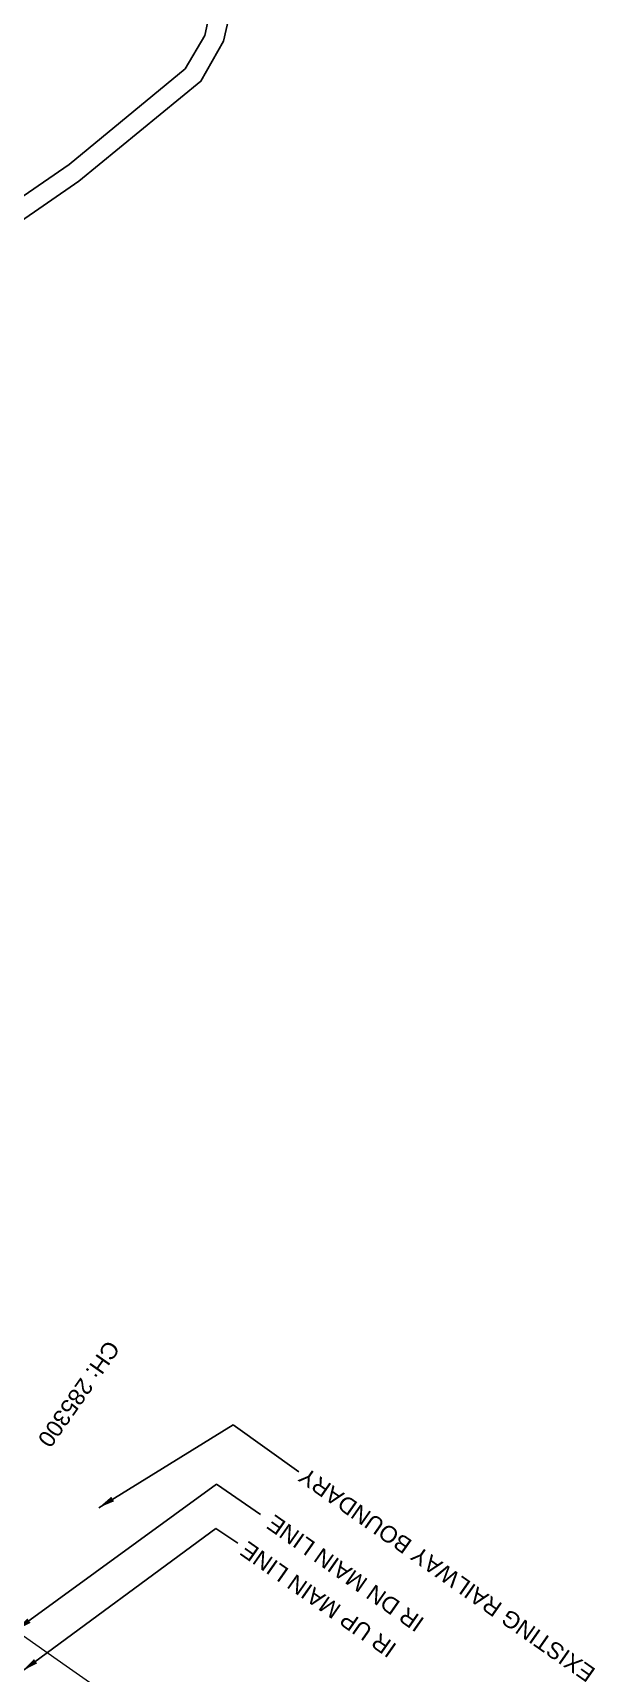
# Model space of a CAD drawing. Header units: metres. Extents: x 644418 to 1306172, y 3366650 to 6747308.
# Drawn here: x 656653.3 to 656738.6, y 3371051.1 to 3371300.1 of the extents above; entities that cross this region are included whole.
import ezdxf
from ezdxf.enums import TextEntityAlignment as Align

# ---------------------------------------------------------------- set-up
doc = ezdxf.new("R2010")
doc.units = ezdxf.units.M
doc.header["$MEASUREMENT"] = 0
doc.linetypes.add('CENTER', pattern=[2, 1.25, -0.25, 0.25, -0.25])
for name, color, linetype, lineweight in [('Existing Chainage', 7, 'Continuous', 0), ('Existing IR Track', 143, 'Continuous', 0), ('Existing Railway Boundary', 7, 'CENTER', 0)]:
    doc.layers.add(name, color=color, linetype=linetype, lineweight=lineweight)
doc.layers.add('SUB_ROAD_EDGE', color=34, linetype='Continuous')
doc.layers.add('TOPO_TEXT', color=251, linetype='Continuous')
doc.styles.get("Standard").update_dxf_attribs({"font": 'arial.ttf'})
doc.styles.add('Style-Arial', font='arial.ttf')
doc.dimstyles.new('ISO-25', dxfattribs={"dimtxt": 2.5, "dimasz": 2.5, "dimexe": 1.25, "dimexo": 0.625, "dimtad": 1, "dimtxsty": 'Standard', "dimcen": 2.5, "dimadec": 0, "dimazin": 0, "dimtfac": 1, "dimtmove": 0, "dimatfit": 3, "dimfxl": 1, "dimarcsym": 0})

msp = doc.modelspace()

# ---------------------------------------------------------------- linework, layer by layer
at = {"layer": 'Existing IR Track', "flags": 128}
msp.add_lwpolyline([(656385.9785, 3371246.0134), (656402.2558, 3371234.1087), (656418.524, 3371222.2105), (656435.4888, 3371209.9214), (656443.4607, 3371204.1477), (656464.8674, 3371188.9025), (656484.7718, 3371174.7324), (656504.7408, 3371160.5167), (656516.8987, 3371151.9176), (656529.0485, 3371143.3242), (656549.0707, 3371129.2166), (656569.3043, 3371114.9602), (656586.5651, 3371102.8128), (656603.3974, 3371090.9669), (656622.7217, 3371077.3387), (656641.7932, 3371063.8889), (656658.3669, 3371052.2687), (656675.3634, 3371040.3522)], dxfattribs=at)
at = {"layer": 'SUB_ROAD_EDGE', "linetype": 'Continuous'}
msp.add_polyline3d([(656585.197, 3371229.126, 268.033), (656615.405, 3371251.44, 268.124), (656630.214, 3371260.404, 268.128), (656658.834, 3371280.086, 268.151), (656676.415, 3371294.604, 268.135), (656679.438, 3371299.637, 268.214), (656680.514, 3371304.833, 268.287), (656682.9817, 3371316.0647, 268.5)], dxfattribs=at)
at = {"layer": 'TOPO_TEXT'}
msp.add_polyline3d([(656587.004, 3371227.006, 268.033), (656617.367, 3371249.202, 268.086), (656631.737, 3371257.838, 268.126), (656660.324, 3371277.544, 268.149), (656678.821, 3371292.71, 268.137), (656682.232, 3371298.812, 268.217), (656683.228, 3371302.999, 268.285), (656684.566, 3371310.046, 268.492), (656687.0048, 3371312.9946, 268.5179)], dxfattribs=at)

# ---------------------------------------------------------------- texts
at = {"layer": 'Existing Chainage', "color": 0, "linetype": 'Continuous', "lineweight": 0, "insert": (656654.9354, 3371085.8957), "char_height": 2.5, "attachment_point": 6, "rotation": 234.926799, "line_spacing_factor": 0.6, "style": 'Style-Arial'}
msp.add_mtext('CH: 285300', dxfattribs=at)
at = {"layer": 'Existing IR Track', "color": 7, "lineweight": 0}
for s, p in [('IR DN MAIN LINE', (656689.2877, 3371074.3024)), ('IR UP MAIN LINE', (656685.2518, 3371070.2827))]:
    msp.add_text(s, height=2.5, rotation=145, dxfattribs=at).set_placement(p, align=Align.MIDDLE_RIGHT)
at = {"layer": 'Existing Railway Boundary', "linetype": 'Continuous', "ltscale": 5}
msp.add_text('EXISTING RAILWAY BOUNDARY', height=2.5, rotation=145, dxfattribs=at).set_placement((656738.8571, 3371051.6696))

# ---------------------------------------------------------------- leaders
at = {"layer": 'Existing IR Track', "color": 7, "lineweight": 0}
for points in [[(656650.7198, 3371057.6303), (656681.1651, 3371079.8398), (656687.8668, 3371075.2053)], [(656651.7227, 3371051.4732), (656681.0792, 3371073.0966), (656684.4219, 3371070.86)]]:
    msp.add_leader(points, dimstyle='ISO-25', override={"dimtxt": 0.5, "dimtad": 0}, dxfattribs=at)
at = {"layer": 'Existing Railway Boundary', "linetype": 'Continuous', "ltscale": 5}
msp.add_leader([(656663.3116, 3371076.2571), (656683.6973, 3371088.8219), (656693.6517, 3371081.6786)], dimstyle='ISO-25', override={"dimtxt": 0.5, "dimtad": 0}, dxfattribs=at)

doc.saveas('drawing.dxf')
